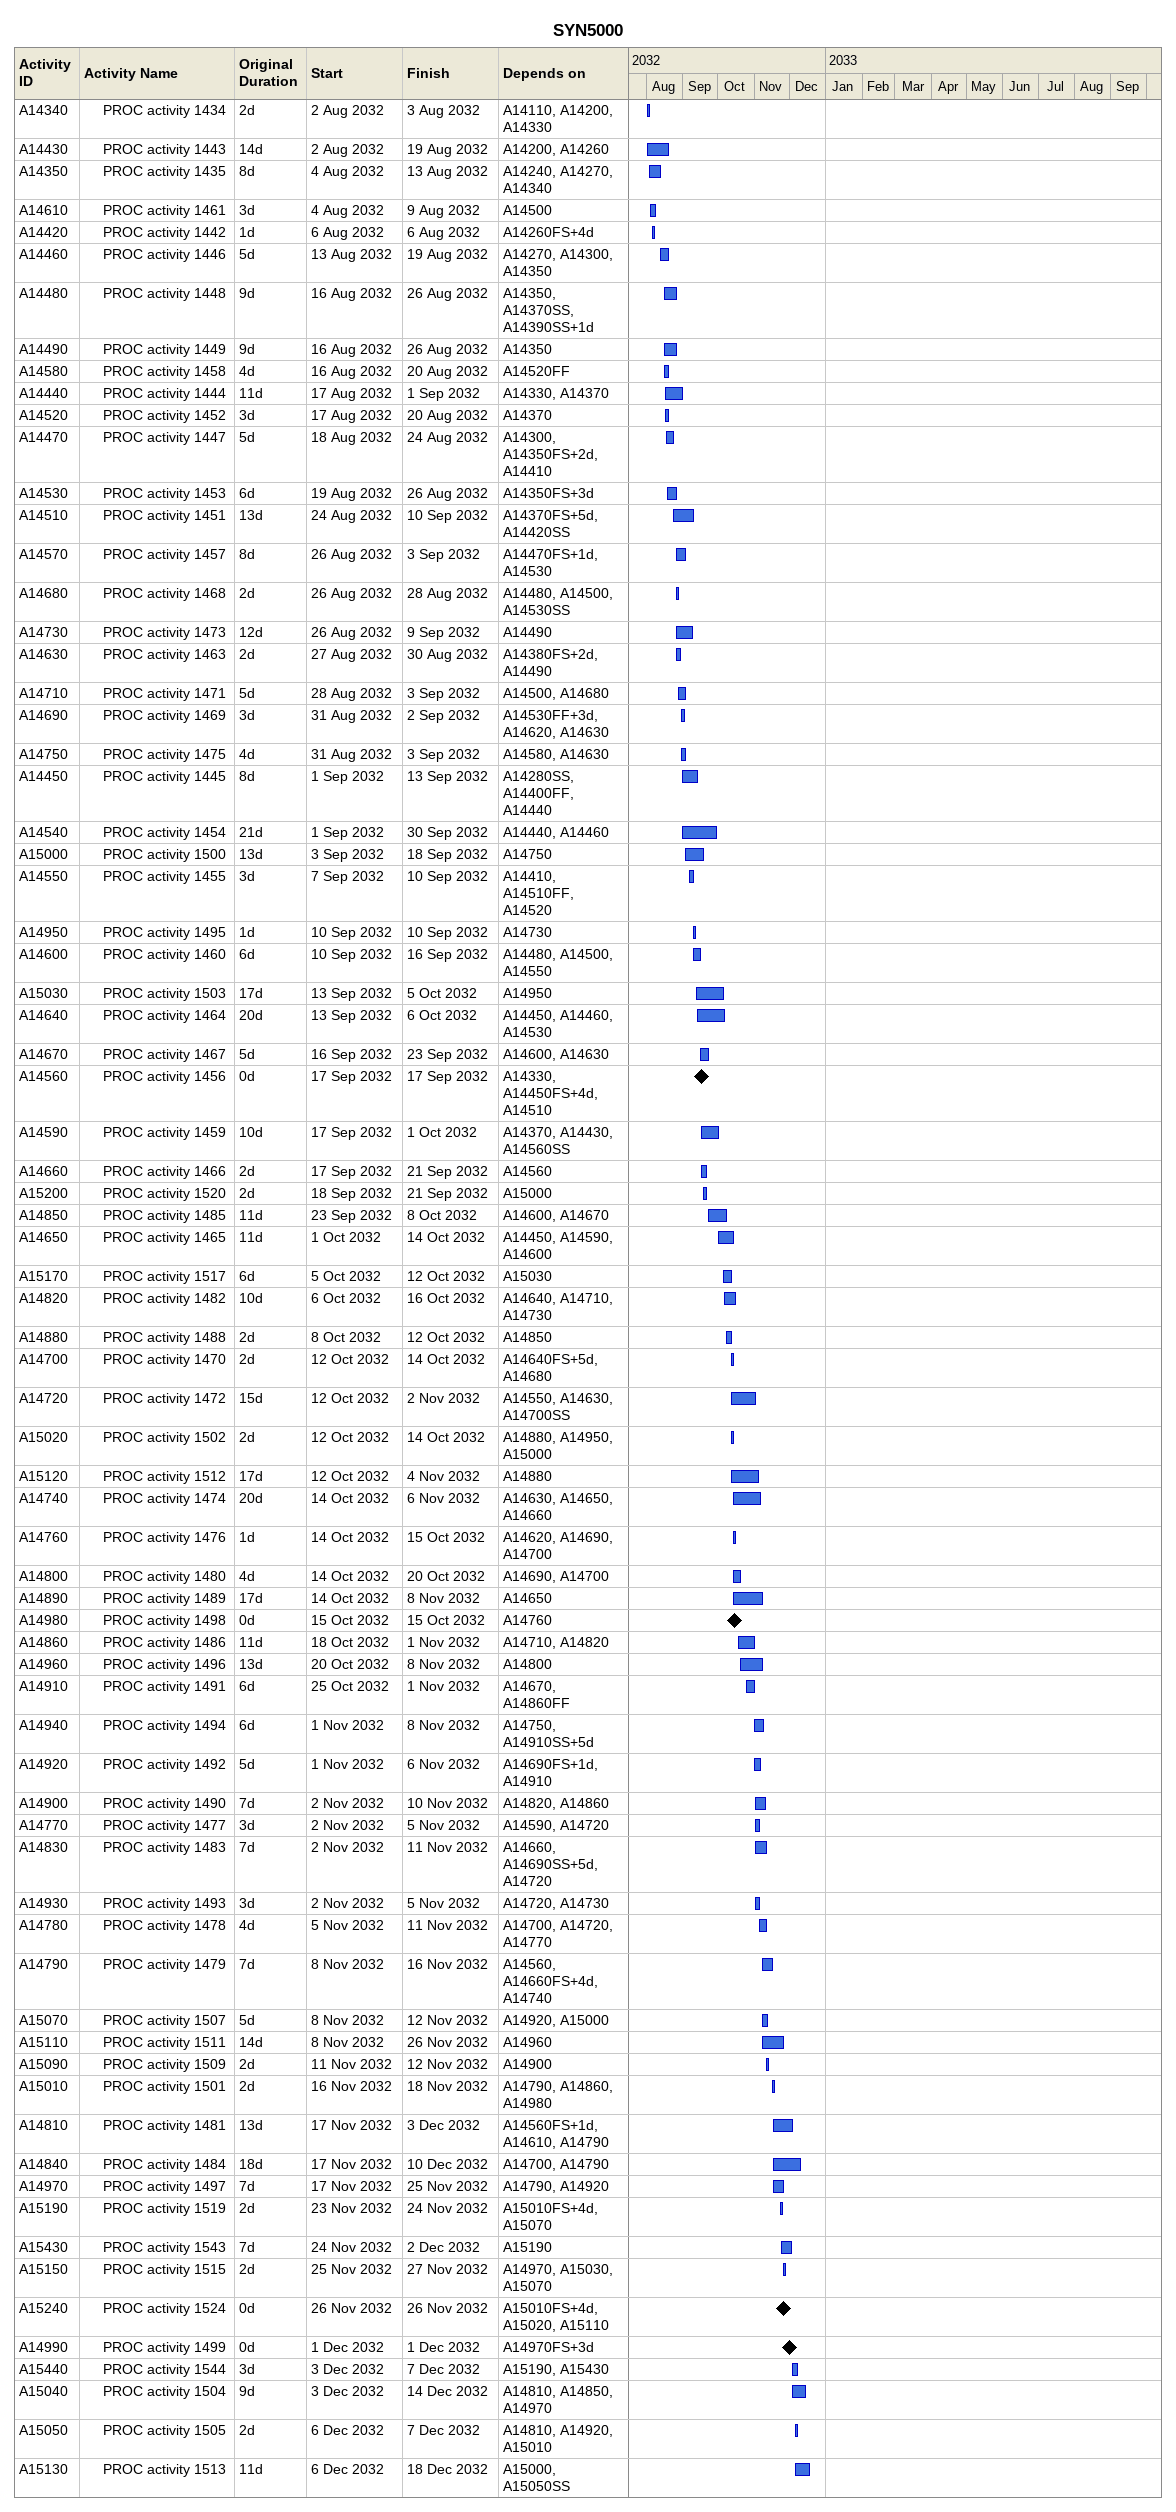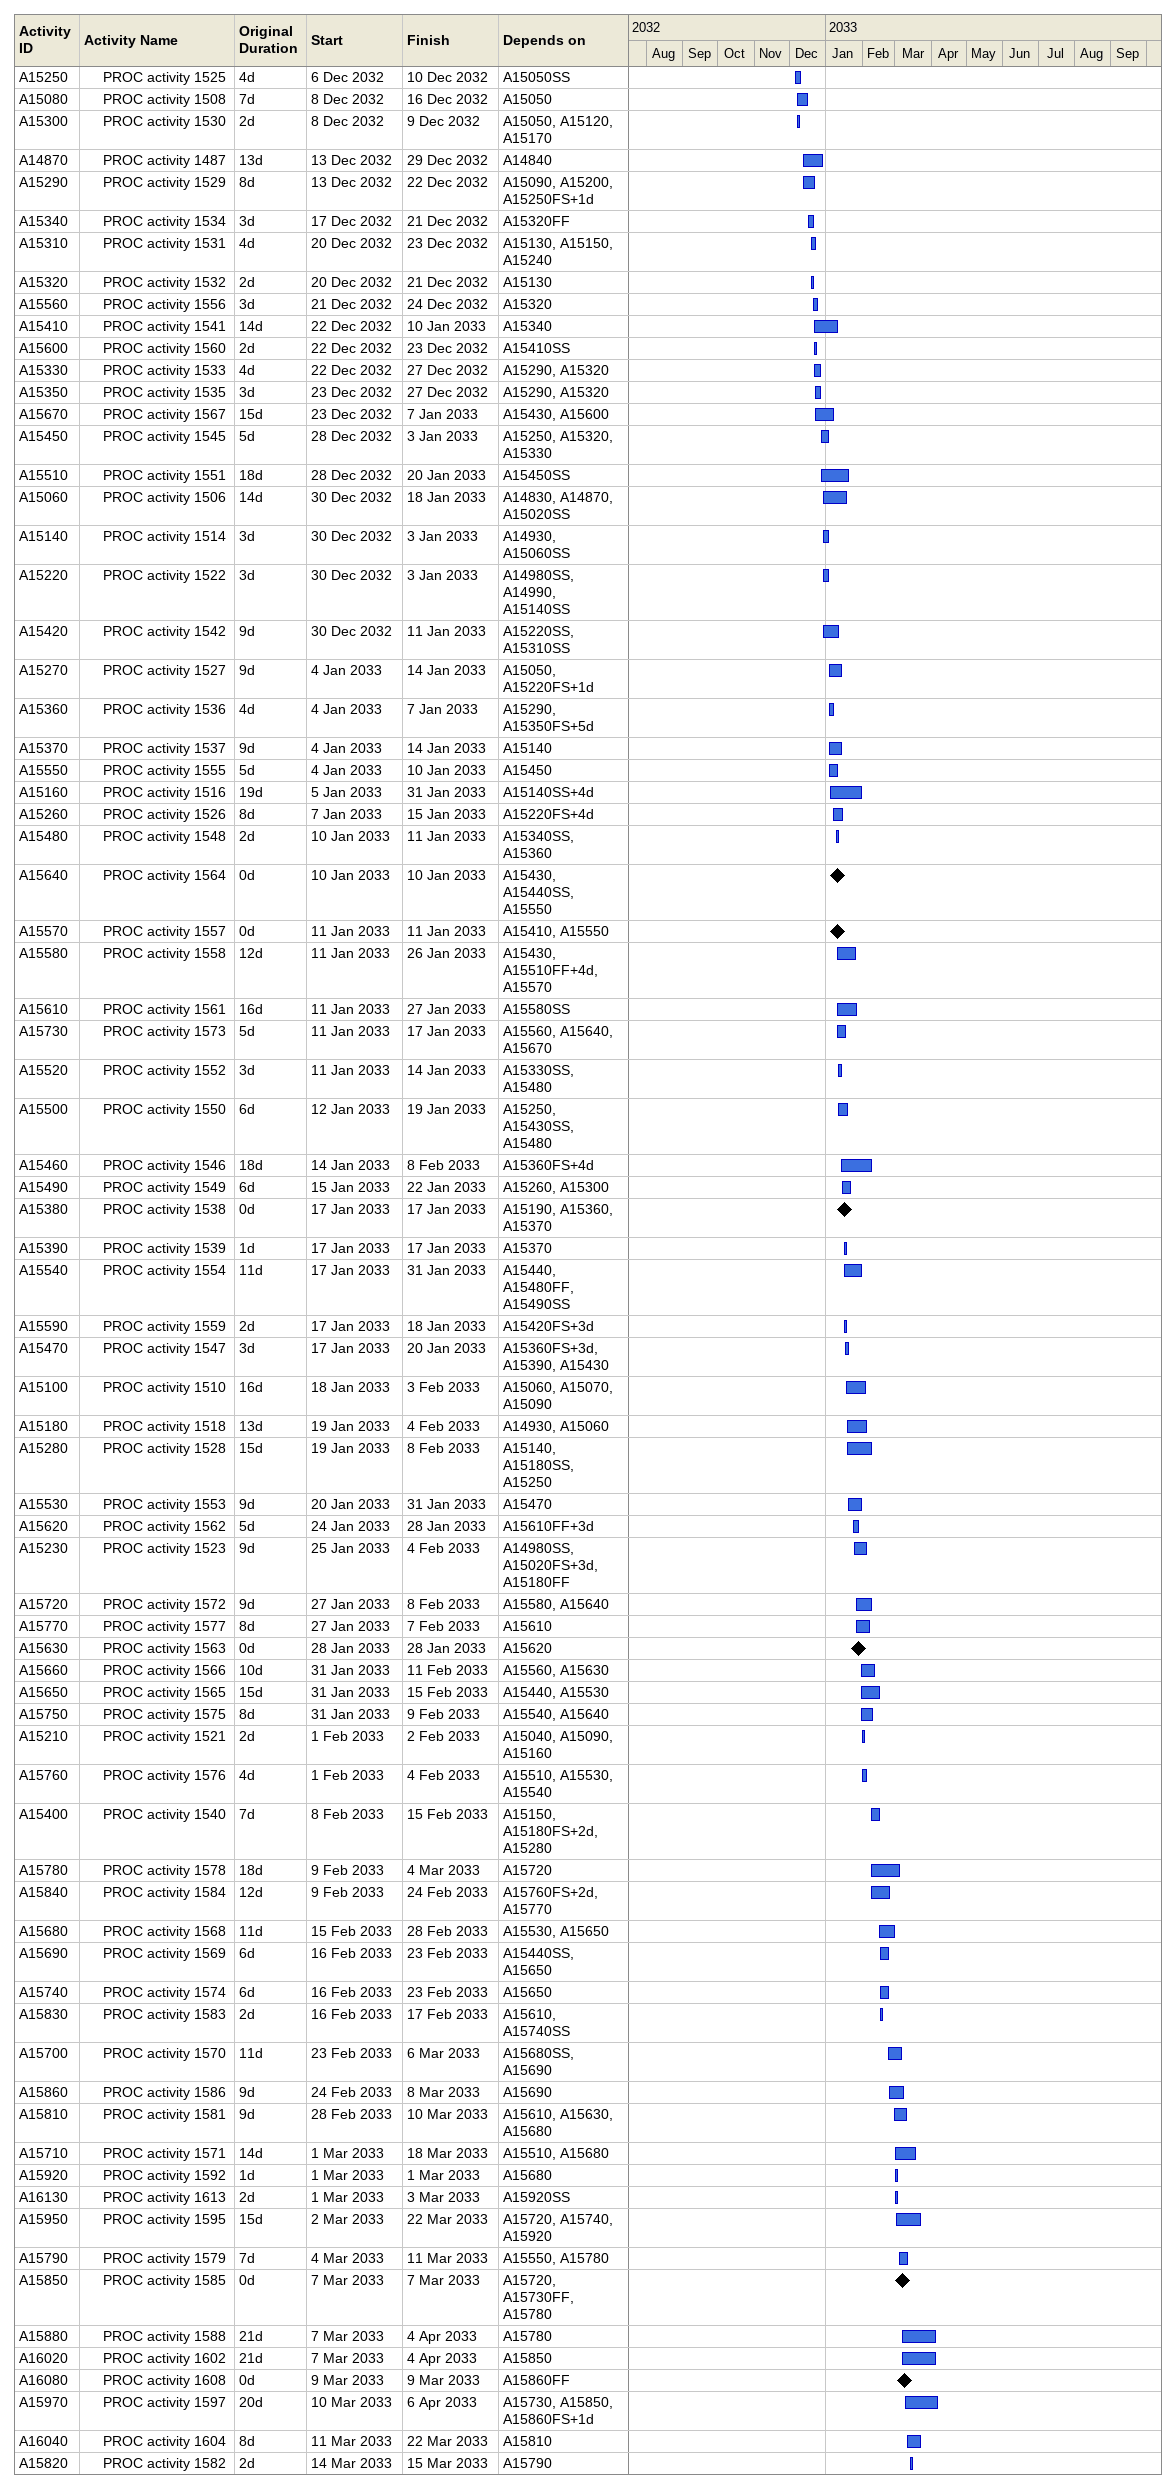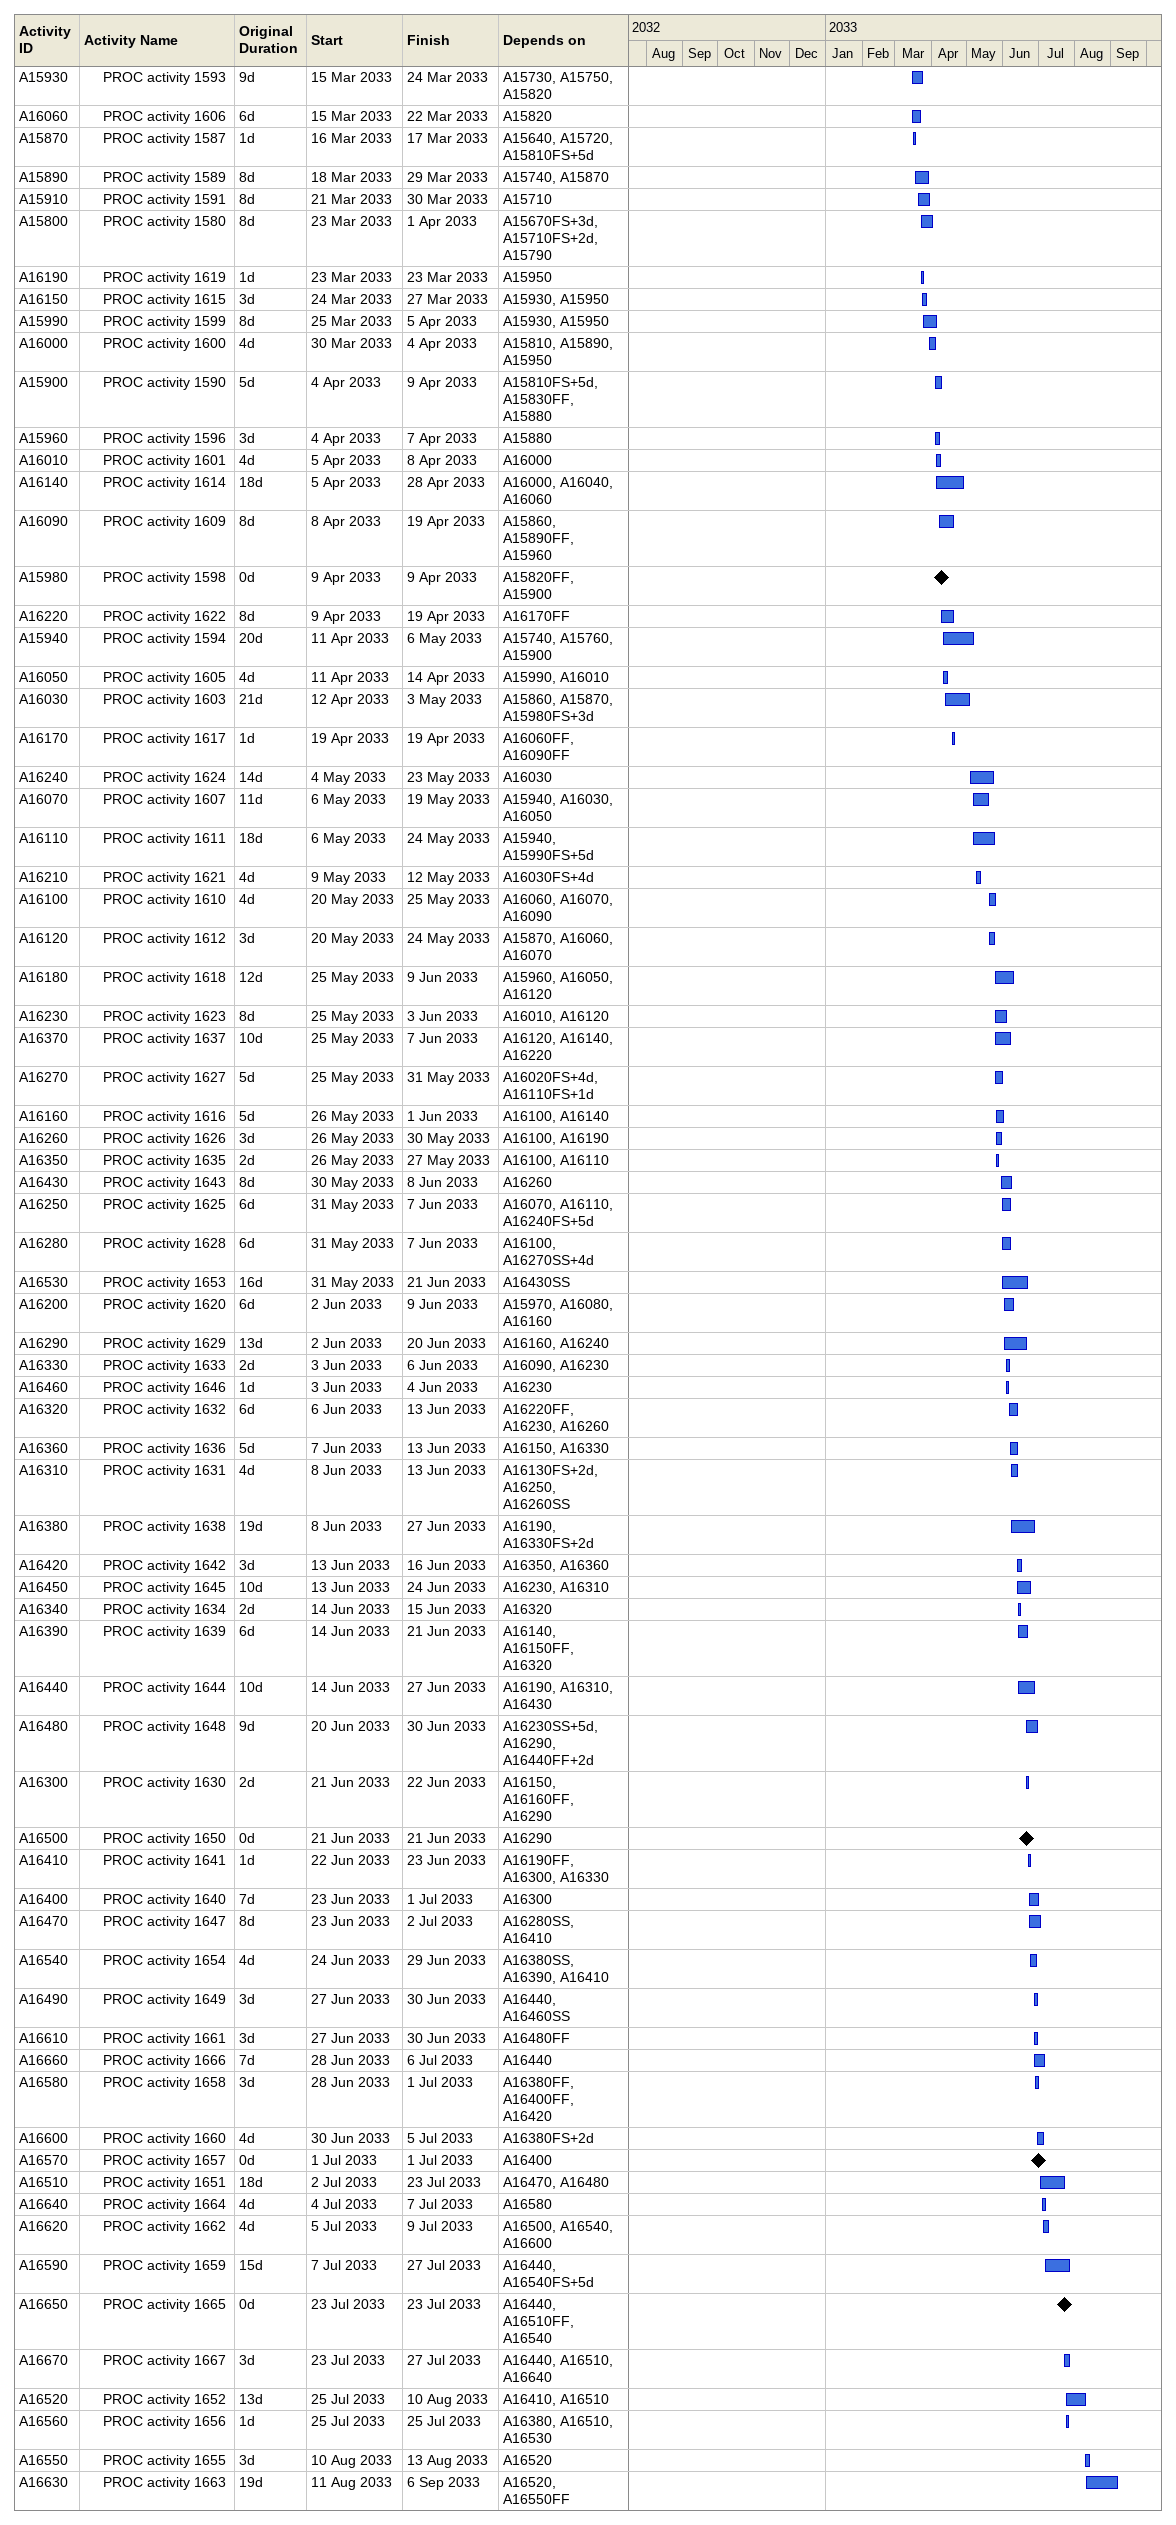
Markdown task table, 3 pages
SYN5000

| ID | Level | Task | Original duration | Start | Finish | Predecessors |
|---|---|---|---|---|---|---|
| A14340 | 2 | PROC activity 1434 | 2d | 2032-08-02 | 2032-08-03 | A14110, A14200, A14330 |
| A14430 | 2 | PROC activity 1443 | 14d | 2032-08-02 | 2032-08-19 | A14200, A14260 |
| A14350 | 2 | PROC activity 1435 | 8d | 2032-08-04 | 2032-08-13 | A14240, A14270, A14340 |
| A14610 | 2 | PROC activity 1461 | 3d | 2032-08-04 | 2032-08-09 | A14500 |
| A14420 | 2 | PROC activity 1442 | 1d | 2032-08-06 | 2032-08-06 | A14260FS+4d |
| A14460 | 2 | PROC activity 1446 | 5d | 2032-08-13 | 2032-08-19 | A14270, A14300, A14350 |
| A14480 | 2 | PROC activity 1448 | 9d | 2032-08-16 | 2032-08-26 | A14350, A14370SS, A14390SS+1d |
| A14490 | 2 | PROC activity 1449 | 9d | 2032-08-16 | 2032-08-26 | A14350 |
| A14580 | 2 | PROC activity 1458 | 4d | 2032-08-16 | 2032-08-20 | A14520FF |
| A14440 | 2 | PROC activity 1444 | 11d | 2032-08-17 | 2032-09-01 | A14330, A14370 |
| A14520 | 2 | PROC activity 1452 | 3d | 2032-08-17 | 2032-08-20 | A14370 |
| A14470 | 2 | PROC activity 1447 | 5d | 2032-08-18 | 2032-08-24 | A14300, A14350FS+2d, A14410 |
| A14530 | 2 | PROC activity 1453 | 6d | 2032-08-19 | 2032-08-26 | A14350FS+3d |
| A14510 | 2 | PROC activity 1451 | 13d | 2032-08-24 | 2032-09-10 | A14370FS+5d, A14420SS |
| A14570 | 2 | PROC activity 1457 | 8d | 2032-08-26 | 2032-09-03 | A14470FS+1d, A14530 |
| A14680 | 2 | PROC activity 1468 | 2d | 2032-08-26 | 2032-08-28 | A14480, A14500, A14530SS |
| A14730 | 2 | PROC activity 1473 | 12d | 2032-08-26 | 2032-09-09 | A14490 |
| A14630 | 2 | PROC activity 1463 | 2d | 2032-08-27 | 2032-08-30 | A14380FS+2d, A14490 |
| A14710 | 2 | PROC activity 1471 | 5d | 2032-08-28 | 2032-09-03 | A14500, A14680 |
| A14690 | 2 | PROC activity 1469 | 3d | 2032-08-31 | 2032-09-02 | A14530FF+3d, A14620, A14630 |
| A14750 | 2 | PROC activity 1475 | 4d | 2032-08-31 | 2032-09-03 | A14580, A14630 |
| A14450 | 2 | PROC activity 1445 | 8d | 2032-09-01 | 2032-09-13 | A14280SS, A14400FF, A14440 |
| A14540 | 2 | PROC activity 1454 | 21d | 2032-09-01 | 2032-09-30 | A14440, A14460 |
| A15000 | 2 | PROC activity 1500 | 13d | 2032-09-03 | 2032-09-18 | A14750 |
| A14550 | 2 | PROC activity 1455 | 3d | 2032-09-07 | 2032-09-10 | A14410, A14510FF, A14520 |
| A14950 | 2 | PROC activity 1495 | 1d | 2032-09-10 | 2032-09-10 | A14730 |
| A14600 | 2 | PROC activity 1460 | 6d | 2032-09-10 | 2032-09-16 | A14480, A14500, A14550 |
| A15030 | 2 | PROC activity 1503 | 17d | 2032-09-13 | 2032-10-05 | A14950 |
| A14640 | 2 | PROC activity 1464 | 20d | 2032-09-13 | 2032-10-06 | A14450, A14460, A14530 |
| A14670 | 2 | PROC activity 1467 | 5d | 2032-09-16 | 2032-09-23 | A14600, A14630 |
| A14560 | 2 | PROC activity 1456 | 0d | 2032-09-17 | 2032-09-17 | A14330, A14450FS+4d, A14510 |
| A14590 | 2 | PROC activity 1459 | 10d | 2032-09-17 | 2032-10-01 | A14370, A14430, A14560SS |
| A14660 | 2 | PROC activity 1466 | 2d | 2032-09-17 | 2032-09-21 | A14560 |
| A15200 | 2 | PROC activity 1520 | 2d | 2032-09-18 | 2032-09-21 | A15000 |
| A14850 | 2 | PROC activity 1485 | 11d | 2032-09-23 | 2032-10-08 | A14600, A14670 |
| A14650 | 2 | PROC activity 1465 | 11d | 2032-10-01 | 2032-10-14 | A14450, A14590, A14600 |
| A15170 | 2 | PROC activity 1517 | 6d | 2032-10-05 | 2032-10-12 | A15030 |
| A14820 | 2 | PROC activity 1482 | 10d | 2032-10-06 | 2032-10-16 | A14640, A14710, A14730 |
| A14880 | 2 | PROC activity 1488 | 2d | 2032-10-08 | 2032-10-12 | A14850 |
| A14700 | 2 | PROC activity 1470 | 2d | 2032-10-12 | 2032-10-14 | A14640FS+5d, A14680 |
| A14720 | 2 | PROC activity 1472 | 15d | 2032-10-12 | 2032-11-02 | A14550, A14630, A14700SS |
| A15020 | 2 | PROC activity 1502 | 2d | 2032-10-12 | 2032-10-14 | A14880, A14950, A15000 |
| A15120 | 2 | PROC activity 1512 | 17d | 2032-10-12 | 2032-11-04 | A14880 |
| A14740 | 2 | PROC activity 1474 | 20d | 2032-10-14 | 2032-11-06 | A14630, A14650, A14660 |
| A14760 | 2 | PROC activity 1476 | 1d | 2032-10-14 | 2032-10-15 | A14620, A14690, A14700 |
| A14800 | 2 | PROC activity 1480 | 4d | 2032-10-14 | 2032-10-20 | A14690, A14700 |
| A14890 | 2 | PROC activity 1489 | 17d | 2032-10-14 | 2032-11-08 | A14650 |
| A14980 | 2 | PROC activity 1498 | 0d | 2032-10-15 | 2032-10-15 | A14760 |
| A14860 | 2 | PROC activity 1486 | 11d | 2032-10-18 | 2032-11-01 | A14710, A14820 |
| A14960 | 2 | PROC activity 1496 | 13d | 2032-10-20 | 2032-11-08 | A14800 |
| A14910 | 2 | PROC activity 1491 | 6d | 2032-10-25 | 2032-11-01 | A14670, A14860FF |
| A14940 | 2 | PROC activity 1494 | 6d | 2032-11-01 | 2032-11-08 | A14750, A14910SS+5d |
| A14920 | 2 | PROC activity 1492 | 5d | 2032-11-01 | 2032-11-06 | A14690FS+1d, A14910 |
| A14900 | 2 | PROC activity 1490 | 7d | 2032-11-02 | 2032-11-10 | A14820, A14860 |
| A14770 | 2 | PROC activity 1477 | 3d | 2032-11-02 | 2032-11-05 | A14590, A14720 |
| A14830 | 2 | PROC activity 1483 | 7d | 2032-11-02 | 2032-11-11 | A14660, A14690SS+5d, A14720 |
| A14930 | 2 | PROC activity 1493 | 3d | 2032-11-02 | 2032-11-05 | A14720, A14730 |
| A14780 | 2 | PROC activity 1478 | 4d | 2032-11-05 | 2032-11-11 | A14700, A14720, A14770 |
| A14790 | 2 | PROC activity 1479 | 7d | 2032-11-08 | 2032-11-16 | A14560, A14660FS+4d, A14740 |
| A15070 | 2 | PROC activity 1507 | 5d | 2032-11-08 | 2032-11-12 | A14920, A15000 |
| A15110 | 2 | PROC activity 1511 | 14d | 2032-11-08 | 2032-11-26 | A14960 |
| A15090 | 2 | PROC activity 1509 | 2d | 2032-11-11 | 2032-11-12 | A14900 |
| A15010 | 2 | PROC activity 1501 | 2d | 2032-11-16 | 2032-11-18 | A14790, A14860, A14980 |
| A14810 | 2 | PROC activity 1481 | 13d | 2032-11-17 | 2032-12-03 | A14560FS+1d, A14610, A14790 |
| A14840 | 2 | PROC activity 1484 | 18d | 2032-11-17 | 2032-12-10 | A14700, A14790 |
| A14970 | 2 | PROC activity 1497 | 7d | 2032-11-17 | 2032-11-25 | A14790, A14920 |
| A15190 | 2 | PROC activity 1519 | 2d | 2032-11-23 | 2032-11-24 | A15010FS+4d, A15070 |
| A15430 | 2 | PROC activity 1543 | 7d | 2032-11-24 | 2032-12-02 | A15190 |
| A15150 | 2 | PROC activity 1515 | 2d | 2032-11-25 | 2032-11-27 | A14970, A15030, A15070 |
| A15240 | 2 | PROC activity 1524 | 0d | 2032-11-26 | 2032-11-26 | A15010FS+4d, A15020, A15110 |
| A14990 | 2 | PROC activity 1499 | 0d | 2032-12-01 | 2032-12-01 | A14970FS+3d |
| A15440 | 2 | PROC activity 1544 | 3d | 2032-12-03 | 2032-12-07 | A15190, A15430 |
| A15040 | 2 | PROC activity 1504 | 9d | 2032-12-03 | 2032-12-14 | A14810, A14850, A14970 |
| A15050 | 2 | PROC activity 1505 | 2d | 2032-12-06 | 2032-12-07 | A14810, A14920, A15010 |
| A15130 | 2 | PROC activity 1513 | 11d | 2032-12-06 | 2032-12-18 | A15000, A15050SS |
| A15250 | 2 | PROC activity 1525 | 4d | 2032-12-06 | 2032-12-10 | A15050SS |
| A15080 | 2 | PROC activity 1508 | 7d | 2032-12-08 | 2032-12-16 | A15050 |
| A15300 | 2 | PROC activity 1530 | 2d | 2032-12-08 | 2032-12-09 | A15050, A15120, A15170 |
| A14870 | 2 | PROC activity 1487 | 13d | 2032-12-13 | 2032-12-29 | A14840 |
| A15290 | 2 | PROC activity 1529 | 8d | 2032-12-13 | 2032-12-22 | A15090, A15200, A15250FS+1d |
| A15340 | 2 | PROC activity 1534 | 3d | 2032-12-17 | 2032-12-21 | A15320FF |
| A15310 | 2 | PROC activity 1531 | 4d | 2032-12-20 | 2032-12-23 | A15130, A15150, A15240 |
| A15320 | 2 | PROC activity 1532 | 2d | 2032-12-20 | 2032-12-21 | A15130 |
| A15560 | 2 | PROC activity 1556 | 3d | 2032-12-21 | 2032-12-24 | A15320 |
| A15410 | 2 | PROC activity 1541 | 14d | 2032-12-22 | 2033-01-10 | A15340 |
| A15600 | 2 | PROC activity 1560 | 2d | 2032-12-22 | 2032-12-23 | A15410SS |
| A15330 | 2 | PROC activity 1533 | 4d | 2032-12-22 | 2032-12-27 | A15290, A15320 |
| A15350 | 2 | PROC activity 1535 | 3d | 2032-12-23 | 2032-12-27 | A15290, A15320 |
| A15670 | 2 | PROC activity 1567 | 15d | 2032-12-23 | 2033-01-07 | A15430, A15600 |
| A15450 | 2 | PROC activity 1545 | 5d | 2032-12-28 | 2033-01-03 | A15250, A15320, A15330 |
| A15510 | 2 | PROC activity 1551 | 18d | 2032-12-28 | 2033-01-20 | A15450SS |
| A15060 | 2 | PROC activity 1506 | 14d | 2032-12-30 | 2033-01-18 | A14830, A14870, A15020SS |
| A15140 | 2 | PROC activity 1514 | 3d | 2032-12-30 | 2033-01-03 | A14930, A15060SS |
| A15220 | 2 | PROC activity 1522 | 3d | 2032-12-30 | 2033-01-03 | A14980SS, A14990, A15140SS |
| A15420 | 2 | PROC activity 1542 | 9d | 2032-12-30 | 2033-01-11 | A15220SS, A15310SS |
| A15270 | 2 | PROC activity 1527 | 9d | 2033-01-04 | 2033-01-14 | A15050, A15220FS+1d |
| A15360 | 2 | PROC activity 1536 | 4d | 2033-01-04 | 2033-01-07 | A15290, A15350FS+5d |
| A15370 | 2 | PROC activity 1537 | 9d | 2033-01-04 | 2033-01-14 | A15140 |
| A15550 | 2 | PROC activity 1555 | 5d | 2033-01-04 | 2033-01-10 | A15450 |
| A15160 | 2 | PROC activity 1516 | 19d | 2033-01-05 | 2033-01-31 | A15140SS+4d |
| A15260 | 2 | PROC activity 1526 | 8d | 2033-01-07 | 2033-01-15 | A15220FS+4d |
| A15480 | 2 | PROC activity 1548 | 2d | 2033-01-10 | 2033-01-11 | A15340SS, A15360 |
| A15640 | 2 | PROC activity 1564 | 0d | 2033-01-10 | 2033-01-10 | A15430, A15440SS, A15550 |
| A15570 | 2 | PROC activity 1557 | 0d | 2033-01-11 | 2033-01-11 | A15410, A15550 |
| A15580 | 2 | PROC activity 1558 | 12d | 2033-01-11 | 2033-01-26 | A15430, A15510FF+4d, A15570 |
| A15610 | 2 | PROC activity 1561 | 16d | 2033-01-11 | 2033-01-27 | A15580SS |
| A15730 | 2 | PROC activity 1573 | 5d | 2033-01-11 | 2033-01-17 | A15560, A15640, A15670 |
| A15520 | 2 | PROC activity 1552 | 3d | 2033-01-11 | 2033-01-14 | A15330SS, A15480 |
| A15500 | 2 | PROC activity 1550 | 6d | 2033-01-12 | 2033-01-19 | A15250, A15430SS, A15480 |
| A15460 | 2 | PROC activity 1546 | 18d | 2033-01-14 | 2033-02-08 | A15360FS+4d |
| A15490 | 2 | PROC activity 1549 | 6d | 2033-01-15 | 2033-01-22 | A15260, A15300 |
| A15380 | 2 | PROC activity 1538 | 0d | 2033-01-17 | 2033-01-17 | A15190, A15360, A15370 |
| A15390 | 2 | PROC activity 1539 | 1d | 2033-01-17 | 2033-01-17 | A15370 |
| A15540 | 2 | PROC activity 1554 | 11d | 2033-01-17 | 2033-01-31 | A15440, A15480FF, A15490SS |
| A15590 | 2 | PROC activity 1559 | 2d | 2033-01-17 | 2033-01-18 | A15420FS+3d |
| A15470 | 2 | PROC activity 1547 | 3d | 2033-01-17 | 2033-01-20 | A15360FS+3d, A15390, A15430 |
| A15100 | 2 | PROC activity 1510 | 16d | 2033-01-18 | 2033-02-03 | A15060, A15070, A15090 |
| A15180 | 2 | PROC activity 1518 | 13d | 2033-01-19 | 2033-02-04 | A14930, A15060 |
| A15280 | 2 | PROC activity 1528 | 15d | 2033-01-19 | 2033-02-08 | A15140, A15180SS, A15250 |
| A15530 | 2 | PROC activity 1553 | 9d | 2033-01-20 | 2033-01-31 | A15470 |
| A15620 | 2 | PROC activity 1562 | 5d | 2033-01-24 | 2033-01-28 | A15610FF+3d |
| A15230 | 2 | PROC activity 1523 | 9d | 2033-01-25 | 2033-02-04 | A14980SS, A15020FS+3d, A15180FF |
| A15720 | 2 | PROC activity 1572 | 9d | 2033-01-27 | 2033-02-08 | A15580, A15640 |
| A15770 | 2 | PROC activity 1577 | 8d | 2033-01-27 | 2033-02-07 | A15610 |
| A15630 | 2 | PROC activity 1563 | 0d | 2033-01-28 | 2033-01-28 | A15620 |
| A15660 | 2 | PROC activity 1566 | 10d | 2033-01-31 | 2033-02-11 | A15560, A15630 |
| A15650 | 2 | PROC activity 1565 | 15d | 2033-01-31 | 2033-02-15 | A15440, A15530 |
| A15750 | 2 | PROC activity 1575 | 8d | 2033-01-31 | 2033-02-09 | A15540, A15640 |
| A15210 | 2 | PROC activity 1521 | 2d | 2033-02-01 | 2033-02-02 | A15040, A15090, A15160 |
| A15760 | 2 | PROC activity 1576 | 4d | 2033-02-01 | 2033-02-04 | A15510, A15530, A15540 |
| A15400 | 2 | PROC activity 1540 | 7d | 2033-02-08 | 2033-02-15 | A15150, A15180FS+2d, A15280 |
| A15780 | 2 | PROC activity 1578 | 18d | 2033-02-09 | 2033-03-04 | A15720 |
| A15840 | 2 | PROC activity 1584 | 12d | 2033-02-09 | 2033-02-24 | A15760FS+2d, A15770 |
| A15680 | 2 | PROC activity 1568 | 11d | 2033-02-15 | 2033-02-28 | A15530, A15650 |
| A15690 | 2 | PROC activity 1569 | 6d | 2033-02-16 | 2033-02-23 | A15440SS, A15650 |
| A15740 | 2 | PROC activity 1574 | 6d | 2033-02-16 | 2033-02-23 | A15650 |
| A15830 | 2 | PROC activity 1583 | 2d | 2033-02-16 | 2033-02-17 | A15610, A15740SS |
| A15700 | 2 | PROC activity 1570 | 11d | 2033-02-23 | 2033-03-06 | A15680SS, A15690 |
| A15860 | 2 | PROC activity 1586 | 9d | 2033-02-24 | 2033-03-08 | A15690 |
| A15810 | 2 | PROC activity 1581 | 9d | 2033-02-28 | 2033-03-10 | A15610, A15630, A15680 |
| A15710 | 2 | PROC activity 1571 | 14d | 2033-03-01 | 2033-03-18 | A15510, A15680 |
| A15920 | 2 | PROC activity 1592 | 1d | 2033-03-01 | 2033-03-01 | A15680 |
| A16130 | 2 | PROC activity 1613 | 2d | 2033-03-01 | 2033-03-03 | A15920SS |
| A15950 | 2 | PROC activity 1595 | 15d | 2033-03-02 | 2033-03-22 | A15720, A15740, A15920 |
| A15790 | 2 | PROC activity 1579 | 7d | 2033-03-04 | 2033-03-11 | A15550, A15780 |
| A15850 | 2 | PROC activity 1585 | 0d | 2033-03-07 | 2033-03-07 | A15720, A15730FF, A15780 |
| A15880 | 2 | PROC activity 1588 | 21d | 2033-03-07 | 2033-04-04 | A15780 |
| A16020 | 2 | PROC activity 1602 | 21d | 2033-03-07 | 2033-04-04 | A15850 |
| A16080 | 2 | PROC activity 1608 | 0d | 2033-03-09 | 2033-03-09 | A15860FF |
| A15970 | 2 | PROC activity 1597 | 20d | 2033-03-10 | 2033-04-06 | A15730, A15850, A15860FS+1d |
| A16040 | 2 | PROC activity 1604 | 8d | 2033-03-11 | 2033-03-22 | A15810 |
| A15820 | 2 | PROC activity 1582 | 2d | 2033-03-14 | 2033-03-15 | A15790 |
| A15930 | 2 | PROC activity 1593 | 9d | 2033-03-15 | 2033-03-24 | A15730, A15750, A15820 |
| A16060 | 2 | PROC activity 1606 | 6d | 2033-03-15 | 2033-03-22 | A15820 |
| A15870 | 2 | PROC activity 1587 | 1d | 2033-03-16 | 2033-03-17 | A15640, A15720, A15810FS+5d |
| A15890 | 2 | PROC activity 1589 | 8d | 2033-03-18 | 2033-03-29 | A15740, A15870 |
| A15910 | 2 | PROC activity 1591 | 8d | 2033-03-21 | 2033-03-30 | A15710 |
| A15800 | 2 | PROC activity 1580 | 8d | 2033-03-23 | 2033-04-01 | A15670FS+3d, A15710FS+2d, A15790 |
| A16190 | 2 | PROC activity 1619 | 1d | 2033-03-23 | 2033-03-23 | A15950 |
| A16150 | 2 | PROC activity 1615 | 3d | 2033-03-24 | 2033-03-27 | A15930, A15950 |
| A15990 | 2 | PROC activity 1599 | 8d | 2033-03-25 | 2033-04-05 | A15930, A15950 |
| A16000 | 2 | PROC activity 1600 | 4d | 2033-03-30 | 2033-04-04 | A15810, A15890, A15950 |
| A15900 | 2 | PROC activity 1590 | 5d | 2033-04-04 | 2033-04-09 | A15810FS+5d, A15830FF, A15880 |
| A15960 | 2 | PROC activity 1596 | 3d | 2033-04-04 | 2033-04-07 | A15880 |
| A16010 | 2 | PROC activity 1601 | 4d | 2033-04-05 | 2033-04-08 | A16000 |
| A16140 | 2 | PROC activity 1614 | 18d | 2033-04-05 | 2033-04-28 | A16000, A16040, A16060 |
| A16090 | 2 | PROC activity 1609 | 8d | 2033-04-08 | 2033-04-19 | A15860, A15890FF, A15960 |
| A15980 | 2 | PROC activity 1598 | 0d | 2033-04-09 | 2033-04-09 | A15820FF, A15900 |
| A16220 | 2 | PROC activity 1622 | 8d | 2033-04-09 | 2033-04-19 | A16170FF |
| A15940 | 2 | PROC activity 1594 | 20d | 2033-04-11 | 2033-05-06 | A15740, A15760, A15900 |
| A16050 | 2 | PROC activity 1605 | 4d | 2033-04-11 | 2033-04-14 | A15990, A16010 |
| A16030 | 2 | PROC activity 1603 | 21d | 2033-04-12 | 2033-05-03 | A15860, A15870, A15980FS+3d |
| A16170 | 2 | PROC activity 1617 | 1d | 2033-04-19 | 2033-04-19 | A16060FF, A16090FF |
| A16240 | 2 | PROC activity 1624 | 14d | 2033-05-04 | 2033-05-23 | A16030 |
| A16070 | 2 | PROC activity 1607 | 11d | 2033-05-06 | 2033-05-19 | A15940, A16030, A16050 |
| A16110 | 2 | PROC activity 1611 | 18d | 2033-05-06 | 2033-05-24 | A15940, A15990FS+5d |
| A16210 | 2 | PROC activity 1621 | 4d | 2033-05-09 | 2033-05-12 | A16030FS+4d |
| A16100 | 2 | PROC activity 1610 | 4d | 2033-05-20 | 2033-05-25 | A16060, A16070, A16090 |
| A16120 | 2 | PROC activity 1612 | 3d | 2033-05-20 | 2033-05-24 | A15870, A16060, A16070 |
| A16180 | 2 | PROC activity 1618 | 12d | 2033-05-25 | 2033-06-09 | A15960, A16050, A16120 |
| A16230 | 2 | PROC activity 1623 | 8d | 2033-05-25 | 2033-06-03 | A16010, A16120 |
| A16370 | 2 | PROC activity 1637 | 10d | 2033-05-25 | 2033-06-07 | A16120, A16140, A16220 |
| A16270 | 2 | PROC activity 1627 | 5d | 2033-05-25 | 2033-05-31 | A16020FS+4d, A16110FS+1d |
| A16160 | 2 | PROC activity 1616 | 5d | 2033-05-26 | 2033-06-01 | A16100, A16140 |
| A16260 | 2 | PROC activity 1626 | 3d | 2033-05-26 | 2033-05-30 | A16100, A16190 |
| A16350 | 2 | PROC activity 1635 | 2d | 2033-05-26 | 2033-05-27 | A16100, A16110 |
| A16430 | 2 | PROC activity 1643 | 8d | 2033-05-30 | 2033-06-08 | A16260 |
| A16250 | 2 | PROC activity 1625 | 6d | 2033-05-31 | 2033-06-07 | A16070, A16110, A16240FS+5d |
| A16280 | 2 | PROC activity 1628 | 6d | 2033-05-31 | 2033-06-07 | A16100, A16270SS+4d |
| A16530 | 2 | PROC activity 1653 | 16d | 2033-05-31 | 2033-06-21 | A16430SS |
| A16200 | 2 | PROC activity 1620 | 6d | 2033-06-02 | 2033-06-09 | A15970, A16080, A16160 |
| A16290 | 2 | PROC activity 1629 | 13d | 2033-06-02 | 2033-06-20 | A16160, A16240 |
| A16330 | 2 | PROC activity 1633 | 2d | 2033-06-03 | 2033-06-06 | A16090, A16230 |
| A16460 | 2 | PROC activity 1646 | 1d | 2033-06-03 | 2033-06-04 | A16230 |
| A16320 | 2 | PROC activity 1632 | 6d | 2033-06-06 | 2033-06-13 | A16220FF, A16230, A16260 |
| A16360 | 2 | PROC activity 1636 | 5d | 2033-06-07 | 2033-06-13 | A16150, A16330 |
| A16310 | 2 | PROC activity 1631 | 4d | 2033-06-08 | 2033-06-13 | A16130FS+2d, A16250, A16260SS |
| A16380 | 2 | PROC activity 1638 | 19d | 2033-06-08 | 2033-06-27 | A16190, A16330FS+2d |
| A16420 | 2 | PROC activity 1642 | 3d | 2033-06-13 | 2033-06-16 | A16350, A16360 |
| A16450 | 2 | PROC activity 1645 | 10d | 2033-06-13 | 2033-06-24 | A16230, A16310 |
| A16340 | 2 | PROC activity 1634 | 2d | 2033-06-14 | 2033-06-15 | A16320 |
| A16390 | 2 | PROC activity 1639 | 6d | 2033-06-14 | 2033-06-21 | A16140, A16150FF, A16320 |
| A16440 | 2 | PROC activity 1644 | 10d | 2033-06-14 | 2033-06-27 | A16190, A16310, A16430 |
| A16480 | 2 | PROC activity 1648 | 9d | 2033-06-20 | 2033-06-30 | A16230SS+5d, A16290, A16440FF+2d |
| A16300 | 2 | PROC activity 1630 | 2d | 2033-06-21 | 2033-06-22 | A16150, A16160FF, A16290 |
| A16500 | 2 | PROC activity 1650 | 0d | 2033-06-21 | 2033-06-21 | A16290 |
| A16410 | 2 | PROC activity 1641 | 1d | 2033-06-22 | 2033-06-23 | A16190FF, A16300, A16330 |
| A16400 | 2 | PROC activity 1640 | 7d | 2033-06-23 | 2033-07-01 | A16300 |
| A16470 | 2 | PROC activity 1647 | 8d | 2033-06-23 | 2033-07-02 | A16280SS, A16410 |
| A16540 | 2 | PROC activity 1654 | 4d | 2033-06-24 | 2033-06-29 | A16380SS, A16390, A16410 |
| A16490 | 2 | PROC activity 1649 | 3d | 2033-06-27 | 2033-06-30 | A16440, A16460SS |
| A16610 | 2 | PROC activity 1661 | 3d | 2033-06-27 | 2033-06-30 | A16480FF |
| A16660 | 2 | PROC activity 1666 | 7d | 2033-06-28 | 2033-07-06 | A16440 |
| A16580 | 2 | PROC activity 1658 | 3d | 2033-06-28 | 2033-07-01 | A16380FF, A16400FF, A16420 |
| A16600 | 2 | PROC activity 1660 | 4d | 2033-06-30 | 2033-07-05 | A16380FS+2d |
| A16570 | 2 | PROC activity 1657 | 0d | 2033-07-01 | 2033-07-01 | A16400 |
| A16510 | 2 | PROC activity 1651 | 18d | 2033-07-02 | 2033-07-23 | A16470, A16480 |
| A16640 | 2 | PROC activity 1664 | 4d | 2033-07-04 | 2033-07-07 | A16580 |
| A16620 | 2 | PROC activity 1662 | 4d | 2033-07-05 | 2033-07-09 | A16500, A16540, A16600 |
| A16590 | 2 | PROC activity 1659 | 15d | 2033-07-07 | 2033-07-27 | A16440, A16540FS+5d |
| A16650 | 2 | PROC activity 1665 | 0d | 2033-07-23 | 2033-07-23 | A16440, A16510FF, A16540 |
| A16670 | 2 | PROC activity 1667 | 3d | 2033-07-23 | 2033-07-27 | A16440, A16510, A16640 |
| A16520 | 2 | PROC activity 1652 | 13d | 2033-07-25 | 2033-08-10 | A16410, A16510 |
| A16560 | 2 | PROC activity 1656 | 1d | 2033-07-25 | 2033-07-25 | A16380, A16510, A16530 |
| A16550 | 2 | PROC activity 1655 | 3d | 2033-08-10 | 2033-08-13 | A16520 |
| A16630 | 2 | PROC activity 1663 | 19d | 2033-08-11 | 2033-09-06 | A16520, A16550FF |
